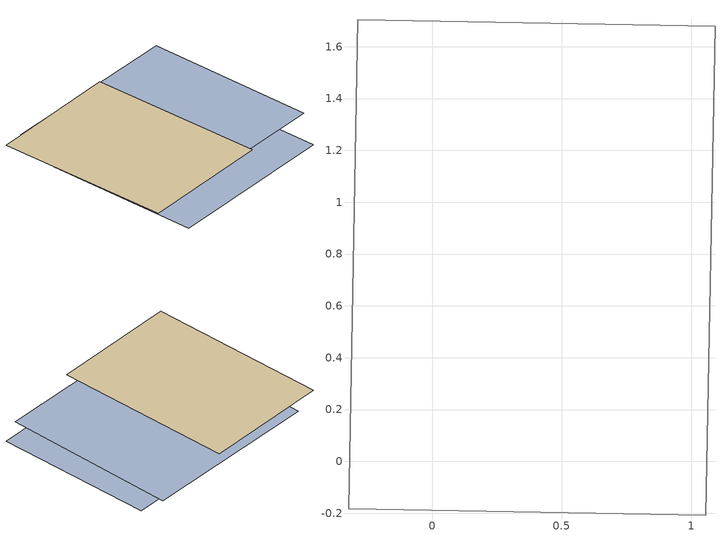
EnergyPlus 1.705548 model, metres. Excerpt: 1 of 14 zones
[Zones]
1.551588
 wall inside (1.756947): 1.06,-0.21,1.48 1.09,1.68,1.42 -0.29,1.7,1.42 -0.32,-0.18,1.48
shading: 1.9,-0.15,1.42 1.96,1.7,1.36 0,1.76,1.36 -0.06,-0.09,1.42; 1.88,-0.28,1.13 1.91,1.4,1.08 0.1,1.44,1.08 0.06,-0.25,1.13
[WindowProperty:AirflowControl]
1.83516: Airflow Source=1.6477; Airflow Destination=1.914851; Maximum Flow Rate {m3/s-m}=1.68658; Airflow Control Type=1.58935; Airflow Is Scheduled=1.414669; Airflow Multiplier Schedule=1.775321
[WindowProperty:StormWindow]
Window=1.988366; Storm Glass Layer=1.610445; Distance Between Storm Glass Layer and Adjacent Glass {m}=1.259529; Month that Storm Glass Layer is Put On=1.453817; Day of Month that Storm Glass Layer is Put On=1.38383; Month that Storm Glass Layer is Taken Off=1.242656; Day of Month that Storm Glass Layer is Taken Off=1.157085
[Zone]
1.776584: Type=1.585071; Multiplier=1.302202; Ceiling Height {m}=1.176137; Volume {m3}=1.415844; Floor Area {m2}=1.299691; Zone Inside Convection Algorithm=1.276751; Zone Outside Convection Algorithm=1.147267; Part of Total Floor Area=1.068129
[ZoneGroup]
1.737555: Zone List=1.776087; Zone List Multiplier=1.647977
[WindowShadingControl]
1.629447: Zone=1.00843; Shading Type=1.380292; Construction with Shading=1.243748; Shading Control Type=1.432373; Schedule=1.217022; Setpoint {W/m2, W or deg C}=1.749; Shading Control Is Scheduled=1.68279; Glare Control Is Active=1.729748; Shading Device Material=1.731391; Type of Slat Angle Control for Blinds=1.23641; Slat Angle Schedule=1.379008; Setpoint 2 {W/m2 or deg C}=1.415753; Daylighting Control Object=1.599402; Multiple Surface Control Type=1.104302; Fenestration Surface 1=1.609562; Fenestration Surface 2=1.471406; Fenestration Surface 3=1.4405; Fenestration Surface 4=1.806837; Fenestration Surface 5=1.074464; Fenestration Surface 6=1.60917; Fenestration Surface 7=1.679796; Fenestration Surface 8=1.381188; Fenestration Surface 9=1.724703; Fenestration Surface 10=1.788579
[InternalMass]
1.628579: Construction=1.507249; Zone=1.179283; Surface Area {m2}=1.676548
[SurfaceProperty:HeatBalanceSourceTerm]
1.774439: Inside Face Heat Source Term Schedule=1.933377; Outside Face Heat Source Term Schedule=1.747273
[SurfaceControl:MovableInsulation]
Insulation Type=1.120954; Surface=1.491307; Material=1.093565; Schedule=1.584337
[SurfaceProperty:OtherSideCoefficients]
1.906884: Combined Convective/Radiative Film Coefficient {W/m2-K}=1.49216; Constant Temperature {C}=1.265079; Constant Temperature Coefficient=1.797578; External Dry-Bulb Temperature Coefficient=1.333809; Ground Temperature Coefficient=1.261434; Wind Speed Coefficient=1.057111; Zone Air Temperature Coefficient=1.371923; Constant Temperature Schedule=1.009456; Sinusoidal Variation of Constant Temperature Coefficient=1.288448; Period of Sinusoidal Variation {hr}=1.064203; Previous Other Side Temperature Coefficient=1.336241; Minimum Other Side Temperature Limit {C}=1.409716; Maximum Other Side Temperature Limit {C}=1.458028
[SurfaceProperty:OtherSideConditionsModel]
1.694377: Type of Modeling=1.278971
[SurfaceProperty:Underwater]
1.331769: Distance from Surface Centroid to Leading Edge of Boundary Layer {m}=1.691135; Free Stream Water Temperature Schedule {C}=1.247254; Free Stream Water Velocity Schedule {m/s}=1.113749
[Foundation:Kiva]
1.597211: Interior Horizontal Insulation Material=1.835486; Interior Horizontal Insulation Depth {m}=1.242182; Interior Horizontal Insulation Width {m}=1.095031; Interior Vertical Insulation Material=1.005173; Interior Vertical Insulation Depth {m}=1.806179; Exterior Horizontal Insulation Material=1.99636; Exterior Horizontal Insulation Depth {m}=1.083716; Exterior Horizontal Insulation Width {m}=1.535453; Exterior Vertical Insulation Material=1.976325; Exterior Vertical Insulation Depth {m}=1.452965; Wall Height Above Grade {m}=1.062778; Wall Depth Below Slab {m}=1.801638; Footing Wall Construction=1.817662; Footing Material=1.259275; Footing Depth {m}=1.902881; Custom Block 1 Material=1.754228; Custom Block 1 Depth {m}=1.79119; Custom Block 1 X Position {m}=1.094794; Custom Block 1 Z Position {m}=1.378013; Custom Block 2 Material=1.633763; Custom Block 2 Depth {m}=1.48779; Custom Block 2 X Position {m}=1.249378; Custom Block 2 Z Position {m}=1.431107; Custom Block 3 Material=1.173947; Custom Block 3 Depth {m}=1.018852; Custom Block 3 X Position {m}=1.45136; Custom Block 3 Z Position {m}=1.689663; Custom Block 4 Material=1.054771; Custom Block 4 Depth {m}=1.656896; Custom Block 4 X Position {m}=1.945673; Custom Block 4 Z Position {m}=1.231381; Custom Block 5 Material=1.605643; Custom Block 5 Depth {m}=1.726204; Custom Block 5 X Position {m}=1.821979; Custom Block 5 Z Position {m}=1.599778; Custom Block 6 Material=1.758509; Custom Block 6 Depth {m}=1.743437; Custom Block 6 X Position {m}=1.59279; Custom Block 6 Z Position {m}=1.069818; Custom Block 7 Material=1.250978; Custom Block 7 Depth {m}=1.808266; Custom Block 7 X Position {m}=1.021593; Custom Block 7 Z Position {m}=1.163533; Custom Block 8 Material=1.079449; Custom Block 8 Depth {m}=1.243995; Custom Block 8 X Position {m}=1.200981; Custom Block 8 Z Position {m}=1.415655; Custom Block 9 Material=1.202236; Custom Block 9 Depth {m}=1.488183; Custom Block 9 X Position {m}=1.880769; Custom Block 9 Z Position {m}=1.38923; Custom Block 10 Material=1.49269; Custom Block 10 Depth {m}=1.233276; Custom Block 10 X Position {m}=1.046125; Custom Block 10 Z Position {m}=1.941256
[Foundation:Kiva:Settings]
Soil Conductivity {W/m-K}=1.942328; Soil Density {kg/m3}=1.817224; Soil Specific Heat {J/kg-K}=1.745696; Ground Solar Absorptivity=1.738295; Ground Thermal Absorptivity=1.113954; Ground Surface Roughness {m}=1.864113; Far-Field Width {m}=1.169728; Deep-Ground Boundary Condition=1.022109; Deep-Ground Depth {m}=1.844788; Minimum Cell Dimension {m}=1.174784; Maximum Cell Growth Coefficient=1.978193; Simulation Timestep=1.625277
[SurfaceProperty:ExposedFoundationPerimeter]
1.199589: Exposed Perimeter Calculation Method=1.867463; Total Exposed Perimeter {m}=1.878917; Exposed Perimeter Fraction=1.236827; Surface Segment 1 Exposed=1.673778; Surface Segment 2 Exposed=1.768382; Surface Segment 3 Exposed=1.4557; Surface Segment 4 Exposed=1.917854; Surface Segment 5 Exposed=1.646567; Surface Segment 6 Exposed=1.052407; Surface Segment 7 Exposed=1.246446; Surface Segment 8 Exposed=1.867149; Surface Segment 9 Exposed=1.084081; Surface Segment 10 Exposed=1.133662
[SurfaceProperty:ExteriorNaturalVentedCavity]
1.719958: Boundary Conditions Model=1.129353; Area Fraction of Openings=1.374252; Thermal Emissivity of Exterior Baffle Material=1.657803; Solar Absorbtivity of Exterior Baffle=1.439901; Height Scale for Buoyancy-Driven Ventilation {m}=1.132853; Effective Thickness of Cavity Behind Exterior Baffle {m}=1.123761; Ratio of Actual Surface Area to Projected Surface Area=1.379247; Roughness of Exterior Surface=1.615659; Effectiveness for Perforations with Respect to Wind=1.835316; Discharge Coefficient for Openings with Respect to Buoyancy Driven Flow=1.577162; Surface 1=1.586671; Surface 2=1.540505; Surface 3=1.669421; Surface 4=1.49892; Surface 5=1.799181; Surface 6=1.219627; Surface 7=1.932103; Surface 8=1.060727; Surface 9=1.314199; Surface 10=1.323253
[SurfaceProperty:SolarIncidentInside]
1.925182: Surface=1.419626; Construction=1.473097; Inside Surface Incident Sun Solar Radiation Schedule=1.389773
[SurfaceProperty:LocalEnvironment]
1.345983: Exterior Surface=1.546138; External Shading Fraction Schedule=1.176813; Surrounding Surfaces Object=1.278867
[ZoneProperty:LocalEnvironment]
1.302384: Zone=1.651484
[SurfaceProperty:SurroundingSurfaces]
1.33135: Sky View Factor=1.770212; Sky Temperature Schedule=1.464064; Ground View Factor=1.038696; Ground Temperature Schedule=1.283734; Surrounding Surface 1=1.829322; Surrounding Surface 1 View Factor=1.787955; Surrounding Surface 1 Temperature Schedule=1.813361; Surrounding Surface 2=1.970725; Surrounding Surface 2 View Factor=1.98539; Surrounding Surface 2 Temperature Schedule=1.918628; Surrounding Surface 3=1.874712; Surrounding Surface 3 View Factor=1.676564; Surrounding Surface 3 Temperature Schedule=1.448194; Surrounding Surface 4=1.039249; Surrounding Surface 4 View Factor=1.23575; Surrounding Surface 4 Temperature Schedule=1.67475; Surrounding Surface 5=1.459738; Surrounding Surface 5 View Factor=1.236305; Surrounding Surface 5 Temperature Schedule=1.199513; Surrounding Surface 6=1.368665; Surrounding Surface 6 View Factor=1.872379; Surrounding Surface 6 Temperature Schedule=1.765228; Surrounding Surface 7=1.562207; Surrounding Surface 7 View Factor=1.682197; Surrounding Surface 7 Temperature Schedule=1.976949; Surrounding Surface 8=1.566021; Surrounding Surface 8 View Factor=1.066322; Surrounding Surface 8 Temperature Schedule=1.700369; Surrounding Surface 9=1.580882; Surrounding Surface 9 View Factor=1.028882; Surrounding Surface 9 Temperature Schedule=1.103766; Surrounding Surface 10=1.55996; Surrounding Surface 10 View Factor=1.336338; Surrounding Surface 10 Temperature Schedule=1.009827
[ZoneProperty:UserViewFactors:bySurfaceName]
1.841977: From Surface 1=1.034537; To Surface 1=1.594978; View Factor 1=1.936788; From Surface 2=1.529461; To Surface 2=1.834634; View Factor 2=1.857041; From Surface 3=1.413538; To Surface 3=1.560393; View Factor 3=1.608291; From Surface 4=1.186705; To Surface 4=1.722643; View Factor 4=1.988791; From Surface 5=1.50596; To Surface 5=1.195113; View Factor 5=1.843168; From Surface 6=1.439958; To Surface 6=1.964226; View Factor 6=1.635014; From Surface 7=1.329375; To Surface 7=1.813615; View Factor 7=1.59643; From Surface 8=1.72888; To Surface 8=1.326342; View Factor 8=1.237019; From Surface 9=1.333298; To Surface 9=1.747035; View Factor 9=1.835597; From Surface 10=1.268092; To Surface 10=1.813563; View Factor 10=1.835781; From Surface 11=1.230735; To Surface 11=1.348547; View Factor 11=1.02459; From Surface 12=1.095521; To Surface 12=1.023048; View Factor 12=1.507009; From Surface 13=1.193004; To Surface 13=1.908885; View Factor 13=1.877147; From Surface 14=1.312142; To Surface 14=1.92531; View Factor 14=1.518852; From Surface 15=1.876591; To Surface 15=1.075775; View Factor 15=1.598522; From Surface 16=1.856881; To Surface 16=1.039505; View Factor 16=1.306026; From Surface 17=1.000788; To Surface 17=1.621031; View Factor 17=1.084214; From Surface 18=1.410426; To Surface 18=1.222012; View Factor 18=1.604088; From Surface 19=1.444859; To Surface 19=1.649046; View Factor 19=1.794482; From Surface 20=1.271688; To Surface 20=1.53703; View Factor 20=1.337621; A42=1.083493; A43=1.590445; N21=1.273385; A44=1.300675; A45=1.927974; N22=1.106075; A46=1.829278; A47=1.574646; N23=1.53111; A48=1.271519; A49=1.658384; N24=1.361011; A50=1.600971; A51=1.025072; N25=1.758322; A52=1.22941; A53=1.741132; N26=1.618503; A54=1.186281; A55=1.570776; N27=1.091305; A56=1.695183; A57=1.824648; N28=1.30045; A58=1.217955; A59=1.618212; N29=1.396628; A60=1.811317; A61=1.254933; N30=1.048537; A62=1.731872; A63=1.176925; N31=1.294097; A64=1.773087; A65=1.2821; N32=1.604609; A66=1.025937; A67=1.782888; N33=1.88673; A68=1.13862; A69=1.630202; N34=1.601195; A70=1.788498; A71=1.613248; N35=1.916524; A72=1.861614; A73=1.899086; N36=1.855946; A74=1.715042; A75=1.136228; N37=1.314747; A76=1.140457; A77=1.517027; N38=1.01372; A78=1.081929; A79=1.889937; N39=1.365509; A80=1.427501; A81=1.212899; N40=1.630083; A82=1.995901; A83=1.233834; N41=1.951371; A84=1.192254; A85=1.226624; N42=1.039957; A86=1.288129; A87=1.1666; N43=1.59973; A88=1.282211; A89=1.726652; N44=1.605182; A90=1.271531; A91=1.554162; N45=1.298738; A92=1.975104; A93=1.153221; N46=1.184729; A94=1.830133; A95=1.361632; N47=1.3015; A96=1.066306; A97=1.456152; N48=1.921319; A98=1.559204; A99=1.732892; N49=1.387305; A100=1.585137; A101=1.445925; N50=1.688207; A102=1.924922; A103=1.011593; N51=1.298638; A104=1.983829; A105=1.726779; N52=1.789859; A106=1.662326; A107=1.047306; N53=1.322723; A108=1.892897; A109=1.930604; N54=1.760293; A110=1.880294; A111=1.380583; N55=1.236346; A112=1.786669; A113=1.220356; N56=1.35283; A114=1.592309; A115=1.150665; N57=1.082714; A116=1.152718; A117=1.281757; N58=1.064988; A118=1.641747; A119=1.819614; N59=1.499086; A120=1.008948; A121=1.272027; N60=1.7923; A122=1.240452; A123=1.056579; N61=1.563946; A124=1.862097; A125=1.444392; N62=1.45477; A126=1.589345; A127=1.375989; N63=1.382451; A128=1.451384; A129=1.417131; N64=1.689751; A130=1.299807; A131=1.373386; N65=1.878908; A132=1.871071; A133=1.305898; N66=1.954968; A134=1.5846; A135=1.652675; N67=1.515041; A136=1.915674; A137=1.188078; N68=1.635454; A138=1.437063; A139=1.788524; N69=1.902781; A140=1.74159; A141=1.617924; N70=1.998139; A142=1.267344; A143=1.917676; N71=1.53034; A144=1.188867; A145=1.161223; N72=1.087845; A146=1.714413; A147=1.802909; N73=1.070319; A148=1.356895; A149=1.16825; N74=1.90844; A150=1.602603; A151=1.463412; N75=1.988591; A152=1.277738; A153=1.253742; N76=1.482897; A154=1.261436; A155=1.715308; N77=1.422722; A156=1.780889; A157=1.202665; N78=1.636005; A158=1.677475; A159=1.216091; N79=1.548668; A160=1.893163; A161=1.270504; N80=1.593498; A162=1.196966; A163=1.856715; N81=1.904507; A164=1.367514; A165=1.09684; N82=1.741321; A166=1.748002; A167=1.595087; N83=1.389952; A168=1.184495; A169=1.700952; N84=1.138826; A170=1.800973; A171=1.074724; N85=1.91039; A172=1.120129; A173=1.278205; N86=1.6296; A174=1.536047; A175=1.62231; N87=1.88421; A176=1.723939; A177=1.76597; N88=1.643722; A178=1.936431; A179=1.467909; N89=1.082155; A180=1.300879; A181=1.397821; N90=1.035156; A182=1.776167; A183=1.281587; N91=1.517464; A184=1.740925; A185=1.714766; N92=1.548066; A186=1.721201; A187=1.370191; N93=1.355532; A188=1.290073; A189=1.752259; N94=1.755778; A190=1.012492; A191=1.128032; N95=1.061869; A192=1.606488; A193=1.371742; N96=1.566153; A194=1.449899; A195=1.585222; N97=1.257072; A196=1.695562; A197=1.95547; N98=1.63711; A198=1.645595; A199=1.147424; N99=1.99759; A200=1.567635; A201=1.933369; N100=1.296067; A202=1.765773; A203=1.870752; N101=1.45102; A204=1.712108; A205=1.860666; N102=1.807021; A206=1.229371; A207=1.86558; N103=1.184673; A208=1.731727; A209=1.015065; N104=1.079054; A210=1.082583; A211=1.673009; N105=1.536191; A212=1.730764; A213=1.73219; N106=1.159979; A214=1.017907; A215=1.707734; N107=1.784922; A216=1.300853; A217=1.948068; N108=1.108902; A218=1.256467; A219=1.111073; N109=1.092848; A220=1.198245; A221=1.667392; N110=1.091433; A222=1.762365; A223=1.607905; N111=1.433775; A224=1.056201; A225=1.326311; N112=1.791311; A226=1.507824; A227=1.211251; N113=1.979571; A228=1.726308; A229=1.268507; N114=1.482179; A230=1.757849; A231=1.868279; N115=1.662175; A232=1.092437; A233=1.803298; N116=1.353271; A234=1.593184; A235=1.391449; N117=1.880138; A236=1.451121; A237=1.564526; N118=1.932745; A238=1.140285; A239=1.268579; N119=1.56845; A240=1.802077; A241=1.138977; N120=1.702435; A242=1.227086; A243=1.195553; N121=1.100395
[GroundHeatTransfer:Control]
1.642643: Run Basement Preprocessor=1.183075; Run Slab Preprocessor=1.247754
[GroundHeatTransfer:Slab:Materials]
NMAT: Number of materials=1.433293; ALBEDO: Surface Albedo: No Snow=1.425445; ALBEDO: Surface Albedo: Snow=1.740187; EPSLW: Surface Emissivity: No Snow=1.109866; EPSLW: Surface Emissivity: Snow=1.496617; Z0: Surface Roughness: No Snow {cm}=1.536498; Z0: Surface Roughness: Snow {cm}=1.753952; HIN: Indoor HConv: Downward Flow {W/m2-K}=1.277797; HIN: Indoor HConv: Upward {W/m2-K}=1.615136
[GroundHeatTransfer:Slab:MatlProps]
RHO: Slab Material density {kg/m3}=1.563997; RHO: Soil Density {kg/m3}=1.772284; CP: Slab CP {J/kg-K}=1.170312; CP: Soil CP {J/kg-K}=1.345063; TCON: Slab k {W/m-K}=1.401803; TCON: Soil k {W/m-K}=1.426102
[GroundHeatTransfer:Slab:BoundConds]
EVTR: Is surface evapotranspiration modeled=1.957148; FIXBC: is the lower boundary at a fixed temperature=1.989682; TDEEPin {C}=1.702565; USRHflag: Is the ground surface h specified by the user?=1.06996; USERH: User specified ground surface heat transfer coefficient {W/m2-K}=1.637146
[GroundHeatTransfer:Slab:BldgProps]
IYRS: Number of years to iterate=1.364973; Shape: Slab shape=1.580845; HBLDG: Building height {m}=1.67267; TIN1: January Indoor Average Temperature Setpoint {C}=1.366372; TIN2: February Indoor Average Temperature Setpoint {C}=1.815233; TIN3: March Indoor Average Temperature Setpoint {C}=1.566245; TIN4: April Indoor Average Temperature Setpoint {C}=1.957923; TIN5: May Indoor Average Temperature Setpoint {C}=1.036245; TIN6: June Indoor Average Temperature Setpoint {C}=1.478708; TIN7: July Indoor Average Temperature Setpoint {C}=1.806532; TIN8: August Indoor Average Temperature Setpoint {C}=1.794923; TIN9: September Indoor Average Temperature Setpoint {C}=1.101661; TIN10: October Indoor Average Temperature Setpoint {C}=1.803213; TIN11: November Indoor Average Temperature Setpoint {C}=1.520761; TIN12: December Indoor Average Temperature Setpoint {C}=1.839004; TINAmp: Daily Indoor sine wave variation amplitude {deltaC}=1.659115; ConvTol: Convergence Tolerance=1.311759
[GroundHeatTransfer:Slab:Insulation]
RINS: R value of under slab insulation {m2-K/W}=1.702401; DINS: Width of strip of under slab insulation {m}=1.422258; RVINS: R value of vertical insulation {m2-K/W}=1.774832; ZVINS: Depth of vertical insulation {m}=1.618174; IVINS: Flag: Is there vertical insulation=1.07246
[GroundHeatTransfer:Slab:EquivalentSlab]
APRatio: The area to perimeter ratio for this slab {m}=1.694161; SLABDEPTH: Thickness of slab on grade {m}=1.062884; CLEARANCE: Distance from edge of slab to domain edge {m}=1.692737; ZCLEARANCE: Distance from bottom of slab to domain bottom {m}=1.282611
[GroundHeatTransfer:Slab:AutoGrid]
SLABX: X dimension of the building slab {m}=1.012194; SLABY: Y dimension of the building slab {m}=1.513325; SLABDEPTH: Thickness of slab on grade {m}=1.377792; CLEARANCE: Distance from edge of slab to domain edge {m}=1.368315; ZCLEARANCE: Distance from bottom of slab to domain bottom {m}=1.582475
[GroundHeatTransfer:Slab:ManualGrid]
NX: Number of cells in the X direction=1.570306; NY: Number of cells in the Y direction=1.153381; NZ: Number of cells in the Z direction=1.451948; IBOX: X direction cell indicator of slab edge=1.350375; JBOX: Y direction cell indicator of slab edge=1.460208
[GroundHeatTransfer:Slab:XFACE]
N1=1.152866; N2=1.695924; N3=1.141153; N4=1.76976; N5=1.428555; N6=1.505821; N7=1.050571; N8=1.274171; N9=1.467324; N10=1.983509; N11=1.085527; N12=1.01525; N13=1.956246; N14=1.630267; N15=1.054676; N16=1.629532; N17=1.798215; N18=1.299917; N19=1.709055; N20=1.926404; N21=1.377568; N22=1.401944; N23=1.13271; N24=1.716231; N25=1.075715; N26=1.354622; N27=1.383319; N28=1.888477; N29=1.03676; N30=1.288139; N31=1.382817; N32=1.739835; N33=1.183126; N34=1.997722; N35=1.058025; N36=1.552347; N37=1.481184; N38=1.146761; N39=1.731268; N40=1.421535
[GroundHeatTransfer:Slab:YFACE]
N1=1.456873; N2=1.719938; N3=1.761005; N4=1.334519; N5=1.961329; N6=1.726346; N7=1.432455; N8=1.498148; N9=1.186507; N10=1.152618; N11=1.098217; N12=1.917121; N13=1.930808; N14=1.166053; N15=1.5689; N16=1.222115; N17=1.114703; N18=1.567736; N19=1.753743; N20=1.747907; N21=1.54636; N22=1.495668; N23=1.551246; N24=1.861502; N25=1.937263; N26=1.377889; N27=1.989789; N28=1.540257; N29=1.167847; N30=1.135601; N31=1.618263; N32=1.200002; N33=1.803112; N34=1.636299; N35=1.146688; N36=1.773173; N37=1.858258; N38=1.396888; N39=1.336846; N40=1.03693
[GroundHeatTransfer:Slab:ZFACE]
N1=1.814301; N2=1.536814; N3=1.142897; N4=1.191285; N5=1.883706; N6=1.981187; N7=1.102013; N8=1.687227; N9=1.526006; N10=1.913907; N11=1.974997; N12=1.304847; N13=1.21343; N14=1.480785; N15=1.636911; N16=1.481461; N17=1.446527; N18=1.742675; N19=1.217697; N20=1.889738; N21=1.019793; N22=1.878592; N23=1.492807; N24=1.265823; N25=1.537291
[GroundHeatTransfer:Basement:SimParameters]
F: Multiplier for the ADI solution=1.638841; IYRS: Maximum number of yearly iterations:=1.523826
[GroundHeatTransfer:Basement:MatlProps]
NMAT: Number of materials in this domain=1.487462; Density for Foundation Wall {kg/m3}=1.178282; density for Floor Slab {kg/m3}=1.048142; density for Ceiling {kg/m3}=1.549097; density for Soil {kg/m3}=1.902128; density for Gravel {kg/m3}=1.712847; density for Wood {kg/m3}=1.358753; Specific heat for foundation wall {J/kg-K}=1.124344; Specific heat for floor slab {J/kg-K}=1.905147; Specific heat for ceiling {J/kg-K}=1.767512; Specific heat for soil {J/kg-K}=1.253597; Specific heat for gravel {J/kg-K}=1.513301; Specific heat for wood {J/kg-K}=1.767819; Thermal conductivity for foundation wall {W/m-K}=1.340873; Thermal conductivity for floor slab {W/m-K}=1.299384; Thermal conductivity for ceiling {W/m-K}=1.328332; thermal conductivity for soil {W/m-K}=1.715547; thermal conductivity for gravel {W/m-K}=1.569221; thermal conductivity for wood {W/m-K}=1.64974
[GroundHeatTransfer:Basement:Insulation]
REXT: R Value of any exterior insulation {m2-K/W}=1.421062; INSFULL: Flag: Is the wall fully insulated?=1.255961
[GroundHeatTransfer:Basement:SurfaceProps]
ALBEDO: Surface albedo for No snow conditions=1.742168; ALBEDO: Surface albedo for snow conditions=1.99833; EPSLN: Surface emissivity No Snow=1.022996; EPSLN: Surface emissivity with Snow=1.757042; VEGHT: Surface roughness No snow conditions {cm}=1.568272; VEGHT: Surface roughness Snow conditions {cm}=1.781983; PET: Flag, Potential evapotranspiration on?=1.13615
[GroundHeatTransfer:Basement:BldgData]
DWALL: Wall thickness {m}=1.275247; DSLAB: Floor slab thickness {m}=1.690659; DGRAVXY: Width of gravel pit beside basement wall {m}=1.633815; DGRAVZN: Gravel depth extending above the floor slab {m}=1.17367; DGRAVZP: Gravel depth below the floor slab {m}=1.633635
[GroundHeatTransfer:Basement:Interior]
COND: Flag: Is the basement conditioned?=1.452652; HIN: Downward convection only heat transfer coefficient {W/m2-K}=1.08636; HIN: Upward convection only heat transfer coefficient {W/m2-K}=1.85046; HIN: Horizontal convection only heat transfer coefficient {W/m2-K}=1.749992; HIN: Downward combined (convection and radiation) heat transfer coefficient {W/m2-K}=1.913396; HIN: Upward combined (convection and radiation) heat transfer coefficient {W/m2-K}=1.524687; HIN: Horizontal combined (convection and radiation) heat transfer coefficient {W/m2-K}=1.323809
[GroundHeatTransfer:Basement:ComBldg]
January average temperature {C}=1.214955; February average temperature {C}=1.113477; March average temperature {C}=1.389531; April average temperature {C}=1.584012; May average temperature {C}=1.120138; June average temperature {C}=1.590554; July average temperature {C}=1.630417; August average temperature {C}=1.094996; September average temperature {C}=1.136257; October average temperature {C}=1.144983; November average temperature {C}=1.408783; December average temperature {C}=1.684949; Daily variation sine wave amplitude {deltaC}=1.841252
[GroundHeatTransfer:Basement:EquivSlab]
APRatio: The area to perimeter ratio for this slab {m}=1.855436; EquivSizing: Flag=1.051105
[GroundHeatTransfer:Basement:EquivAutoGrid]
CLEARANCE: Distance from outside of wall to edge of 3-D ground domain {m}=1.686939; SlabDepth: Thickness of the floor slab {m}=1.298418; BaseDepth: Depth of the basement wall below grade {m}=1.344534
[GroundHeatTransfer:Basement:AutoGrid]
CLEARANCE: Distance from outside of wall to edge, {m}=1.252024; SLABX: X dimension of the building slab {m}=1.329542; SLABY: Y dimension of the building slab {m}=1.884525; ConcAGHeight: Height of the foundation wall above grade {m}=1.294466; SlabDepth: Thickness of the floor slab {m}=1.527471; BaseDepth: Depth of the basement wall below grade {m}=1.377468
[GroundHeatTransfer:Basement:ManualGrid]
NX: Number of cells in the X direction: 20]=1.367943; NY: Number of cells in the Y direction: 20]=1.212618; NZAG: Number of cells in the Z direction. above grade: 4 Always]=1.91779; NZBG: Number of cells in Z direction. below grade: 10-35]=1.022184; IBASE: X direction cell indicator of slab edge: 5-20]=1.236772; JBASE: Y direction cell indicator of slab edge: 5-20]=1.447196; KBASE: Z direction cell indicator of the top of the floor slab: 5-20]=1.940865
[GroundHeatTransfer:Basement:XFACE]
N1=1.022541; N2=1.276961; N3=1.452849; N4=1.795242; N5=1.095397; N6=1.400437; N7=1.3063; N8=1.813258; N9=1.556241; N10=1.723226; N11=1.471965; N12=1.164163; N13=1.209823; N14=1.893584; N15=1.817581; N16=1.807248; N17=1.490774; N18=1.670116; N19=1.879829; N20=1.694966; N21=1.854232; N22=1.749906; N23=1.379963; N24=1.226058; N25=1.416471; N26=1.846636; N27=1.98943; N28=1.948684; N29=1.84552; N30=1.018718; N31=1.345498; N32=1.513536; N33=1.501791; N34=1.247415; N35=1.31688; N36=1.876977; N37=1.828705; N38=1.264963; N39=1.519361; N40=1.754155; N41=1.993316; N42=1.632705; N43=1.081419; N44=1.322132
[GroundHeatTransfer:Basement:YFACE]
N1=1.776933; N2=1.069207; N3=1.659853; N4=1.173011; N5=1.715751; N6=1.028387; N7=1.705408; N8=1.517058; N9=1.491472; N10=1.527641; N11=1.9784; N12=1.635828; N13=1.57193; N14=1.225964; N15=1.314337; N16=1.58529; N17=1.101717; N18=1.752081; N19=1.639552; N20=1.148952; N21=1.042809; N22=1.282565; N23=1.236819; N24=1.040988; N25=1.565188; N26=1.369969; N27=1.260986; N28=1.359358; N29=1.68747; N30=1.020944; N31=1.504592; N32=1.288938; N33=1.167529; N34=1.024371; N35=1.413502; N36=1.054643; N37=1.643121; N38=1.52948; N39=1.35252; N40=1.12455; N41=1.02251; N42=1.873979; N43=1.121025; N44=1.663028
[GroundHeatTransfer:Basement:ZFACE]
N1=1.125093; N2=1.662177; N3=1.71859; N4=1.233859; N5=1.572025; N6=1.093109; N7=1.360608; N8=1.753363; N9=1.926844; N10=1.538663; N11=1.743917; N12=1.693525; N13=1.086094; N14=1.371702; N15=1.562425; N16=1.535119; N17=1.919955; N18=1.044193; N19=1.272737; N20=1.470833; N21=1.162862; N22=1.415326; N23=1.109777; N24=1.358394; N25=1.554134; N26=1.329645; N27=1.352415; N28=1.923693; N29=1.228597; N30=1.445171; N31=1.839091; N32=1.213911; N33=1.357212; N34=1.311524; N35=1.733439; N36=1.300641; N37=1.037695; N38=1.698053; N39=1.539916; N40=1.233017
[RoomAirModelType]
1.435147: Zone=1.171958; Room-Air Modeling Type=1.369422; Air Temperature Coupling Strategy=1.240836
[RoomAir:TemperaturePattern:UserDefined]
1.172675: Zone=1.926415; Availability Schedule=1.454929; Pattern Control Schedule=1.187685
[RoomAir:TemperaturePattern:ConstantGradient]
Room Air Temperature Pattern Constant Gradient=1.97202; Control Integer for Pattern Control Schedule=1.858701; Thermostat Offset {deltaC}=1.917102; Return Air Offset {deltaC}=1.274065; Exhaust Air Offset {deltaC}=1.544181; Temperature Gradient {K/m}=1.898322
[RoomAir:TemperaturePattern:TwoGradient]
Room Air Temperature Pattern Two Gradient=1.77993; Control Integer for Pattern Control Schedule=1.990514; Thermostat Height {m}=1.730039; Return Air Height {m}=1.585133; Exhaust Air Height {m}=1.236343; Temperature Gradient Lower Bound {K/m}=1.320736; Temperature Gradient Upper  Bound {K/m}=1.890983; Gradient Interpolation Mode=1.897466; Upper Temperature Bound {C}=1.163845; Lower Temperature Bound {C}=1.194725; Upper Heat Rate Bound {W}=1.549536; Lower Heat Rate Bound {W}=1.330256
[RoomAir:TemperaturePattern:NondimensionalHeight]
1.890133: Control Integer for Pattern Control Schedule=1.191886; Thermostat Offset {deltaC}=1.279976; Return Air Offset {deltaC}=1.223163; Exhaust Air Offset {deltaC}=1.208726; Pair 1 Zeta Nondimensional Height=1.494165; Pair 1 Delta Adjacent Air Temperature {deltaC}=1.848967; Pair 2 Zeta Nondimensional Height=1.3387; Pair 2 Delta Adjacent Air Temperature {deltaC}=1.644586; Pair 3 Zeta Nondimensional Height=1.089174; Pair 3 Delta Adjacent Air Temperature {deltaC}=1.606179; Pair 4 Zeta Nondimensional Height=1.690356; Pair 4 Delta Adjacent Air Temperature {deltaC}=1.969747; Pair 5 Zeta Nondimensional Height=1.223309; Pair 5 Delta Adjacent Air Temperature {deltaC}=1.124915; Pair 6 Zeta Nondimensional Height=1.620719; Pair 6 Delta Adjacent Air Temperature {deltaC}=1.968938; Pair 7 Zeta Nondimensional Height=1.104885; Pair 7 Delta Adjacent Air Temperature {deltaC}=1.092736; Pair 8 Zeta Nondimensional Height=1.129609; Pair 8 Delta Adjacent Air Temperature {deltaC}=1.455209; Pair 9 Zeta Nondimensional Height=1.857253; Pair 9 Delta Adjacent Air Temperature {deltaC}=1.452087; Pair 10 Zeta Nondimensional Height=1.452192; Pair 10 Delta Adjacent Air Temperature {deltaC}=1.535555; Pair 11 Zeta Nondimensional Height=1.72193; Pair 11 Delta Adjacent Air Temperature {deltaC}=1.790918; Pair 12 Zeta Nondimensional Height=1.887115; Pair 12 Delta Adjacent Air Temperature {deltaC}=1.126539; Pair 13 Zeta Nondimensional Height=1.51172; Pair 13 Delta Adjacent Air Temperature {deltaC}=1.983314; Pair 14 Zeta Nondimensional Height=1.874623; Pair 14 Delta Adjacent Air Temperature {deltaC}=1.719923; Pair 15 Zeta Nondimensional Height=1.313843; Pair 15 Delta Adjacent Air Temperature {deltaC}=1.080118; Pair 16 Zeta Nondimensional Height=1.32469; Pair 16 Delta Adjacent Air Temperature {deltaC}=1.398288; Pair 17 Zeta Nondimensional Height=1.443058; Pair 17 Delta Adjacent Air Temperature {deltaC}=1.449555; Pair 18 Zeta Nondimensional Height=1.19514; Pair 18 Delta Adjacent Air Temperature {deltaC}=1.100657; Pair 19 Zeta Nondimensional Height=1.644786; Pair 19 Delta Adjacent Air Temperature {deltaC}=1.167857
[RoomAir:TemperaturePattern:SurfaceMapping]
1.319775: Control Integer for Pattern Control Schedule=1.138129; Thermostat Offset {deltaC}=1.548239; Return Air Offset {deltaC}=1.65989; Exhaust Air Offset {deltaC}=1.486497; Surface Name Pair 1=1.959495; Delta Adjacent Air Temperature Pair 1 {deltaC}=1.369543; Surface Name Pair 2=1.589778; Delta Adjacent Air Temperature Pair 2 {deltaC}=1.765437; Surface Name Pair 3=1.166866; Delta Adjacent Air Temperature Pair 3 {deltaC}=1.864861; Surface Name Pair 4=1.001527; Delta Adjacent Air Temperature Pair 4 {deltaC}=1.087074; Surface Name Pair 5=1.7813; Delta Adjacent Air Temperature Pair 5 {deltaC}=1.533524; Surface Name Pair 6=1.709652; Delta Adjacent Air Temperature Pair 6 {deltaC}=1.070367; Surface Name Pair 7=1.758423; Delta Adjacent Air Temperature Pair 7 {deltaC}=1.071147; Surface Name Pair 8=1.939798; Delta Adjacent Air Temperature Pair 8 {deltaC}=1.100874; Surface Name Pair 9=1.754059; Delta Adjacent Air Temperature Pair 9 {deltaC}=1.072764; Surface Name Pair 10=1.219372; Delta Adjacent Air Temperature Pair 10 {deltaC}=1.658882; Surface Name Pair 11=1.139851; Delta Adjacent Air Temperature Pair 11 {deltaC}=1.985945; Surface Name Pair 12=1.51816; Delta Adjacent Air Temperature Pair 12 {deltaC}=1.897527; Surface Name Pair 13=1.268888; Delta Adjacent Air Temperature Pair 13 {deltaC}=1.313924; Surface Name Pair 14=1.638959; Delta Adjacent Air Temperature Pair 14 {deltaC}=1.470923; Surface Name Pair 15=1.991327; Delta Adjacent Air Temperature Pair 15 {deltaC}=1.068726; Surface Name Pair 16=1.858195; Delta Adjacent Air Temperature Pair 16 {deltaC}=1.612285; Surface Name Pair 17=1.420022; Delta Adjacent Air Temperature Pair 17 {deltaC}=1.474289; Surface Name Pair 18=1.816556; Delta Adjacent Air Temperature Pair 18 {deltaC}=1.462056; Surface Name Pair 19=1.94615; Delta Adjacent Air Temperature Pair 19 {deltaC}=1.919589; Surface Name Pair 20=1.65961; Delta Adjacent Air Temperature Pair 20 {deltaC}=1.646029; Surface Name Pair 21=1.504827; Delta Adjacent Air Temperature Pair 21 {deltaC}=1.161768
[RoomAir:Node]
1.428434: Node Type=1.103473; Zone=1.090746; Height of Nodal Control Volume Center {m}=1.779256; Surface 1=1.700237; Surface 2=1.165261; Surface 3=1.523791; Surface 4=1.874898; Surface 5=1.478987; Surface 6=1.88199; Surface 7=1.464667; Surface 8=1.029076; Surface 9=1.336033; Surface 10=1.602111; Surface 11=1.680526; Surface 12=1.502837; Surface 13=1.800734; Surface 14=1.800049; Surface 15=1.560588; Surface 16=1.69102; Surface 17=1.00108; Surface 18=1.154333; Surface 19=1.881771; Surface 20=1.825372; Surface 21=1.55432
[RoomAirSettings:OneNodeDisplacementVentilation]
1.875716: Fraction of Convective Internal Loads Added to Floor Air=1.82431; Fraction of Infiltration Internal Loads Added to Floor Air=1.927686
[RoomAirSettings:ThreeNodeDisplacementVentilation]
1.707586: Gain Distribution Schedule=1.285305; Number of Plumes per Occupant=1.237389; Thermostat Height {m}=1.012913; Comfort Height {m}=1.728515; Temperature Difference Threshold for Reporting {deltaC}=1.642682
[RoomAirSettings:CrossVentilation]
1.154759: Gain Distribution Schedule=1.542297; Airflow Region Used for Thermal Comfort Evaluation=1.545881
[RoomAirSettings:UnderFloorAirDistributionInterior]
1.224032: Number of Diffusers=1.560368; Power per Plume {W}=1.126494; Design Effective Area of Diffuser {m2}=1.640213; Diffuser Slot Angle from Vertical {deg}=1.650265; Thermostat Height {m}=1.403985; Comfort Height {m}=1.478701; Temperature Difference Threshold for Reporting {deltaC}=1.184424; Floor Diffuser Type=1.465142; Transition Height {m}=1.866822; Coefficient A=1.617776; Coefficient B=1.434434; Coefficient C=1.963404; Coefficient D=1.877164; Coefficient E=1.32137
[RoomAirSettings:UnderFloorAirDistributionExterior]
1.369796: Number of Diffusers per Zone=1.26889; Power per Plume {W}=1.875989; Design Effective Area of Diffuser {m2}=1.829044; Diffuser Slot Angle from Vertical {deg}=1.584321; Thermostat Height {m}=1.662667; Comfort Height {m}=1.832597; Temperature Difference Threshold for Reporting {deltaC}=1.795402; Floor Diffuser Type=1.426704; Transition Height {m}=1.161154; Coefficient A in formula Kc = A*Gamma**B + C + D*Gamma + E*Gamma**2=1.510233; Coefficient B in formula Kc = A*Gamma**B + C + D*Gamma + E*Gamma**2=1.493208; Coefficient C in formula Kc = A*Gamma**B + C + D*Gamma + E*Gamma**2=1.391145; Coefficient D in formula Kc = A*Gamma**B + C + D*Gamma + E*Gamma**2=1.344245; Coefficient E in formula Kc = A*Gamma**B + C + D*Gamma + E*Gamma**2=1.981711
[RoomAir:Node:AirflowNetwork]
1.266519: Zone=1.75798; Fraction of Zone Air Volume=1.433438; RoomAir:Node:AirflowNetwork:AdjacentSurfaceList=1.395041; RoomAir:Node:AirflowNetwork:InternalGains=1.233804; RoomAir:Node:AirflowNetwork:HVACEquipment=1.484301
[RoomAir:Node:AirflowNetwork:AdjacentSurfaceList]
1.619955: Surface 1=1.989054; Surface 2=1.24107; Surface 3=1.344582; Surface 4=1.642871; Surface 5=1.359027; Surface 6=1.06499; Surface 7=1.321307; Surface 8=1.617237; Surface 9=1.972305; Surface 10=1.866026; Surface 11=1.245591; Surface 12=1.112207; Surface 13=1.933929; Surface 14=1.891554; Surface 15=1.687808; Surface 16=1.479159; Surface 17=1.002262; Surface 18=1.428987; Surface 19=1.098215; Surface 20=1.429825; Surface 21=1.85461
[RoomAir:Node:AirflowNetwork:InternalGains]
1.008904: Internal Gain Object 1 Type=1.197574; Internal Gain Object 1=1.864412; Internal Gain Object 2 Type=1.858173; Internal Gain Object 2=1.617784; Internal Gain Object 3 Type=1.55906; Internal Gain Object 3=1.603076
[RoomAir:Node:AirflowNetwork:HVACEquipment]
1.447311: ZoneHVAC or Air Terminal Equipment Object Type 1=1.251126; ZoneHVAC or Air Terminal Equipment Object Name 1=1.222433; Fraction of Output or Supply Air from HVAC Equipment 1=1.097758; Fraction of Input or Return Air to HVAC Equipment 1=1.291547; ZoneHVAC or Air Terminal Equipment Object Type 2=1.68839; ZoneHVAC or Air Terminal Equipment Object Name 2=1.25073; Fraction of Output or Supply Air from HVAC Equipment 2=1.242604; Fraction of Input or Return Air to HVAC Equipment 2=1.417799
[RoomAirSettings:AirflowNetwork]
1.877259: Zone=1.23124
[People]
1.734691: Zone or ZoneList=1.003368; Number of People Schedule=1.247568; Number of People Calculation Method=1.801771; Number of People=1.96625; People per Zone Floor Area {person/m2}=1.929052; Zone Floor Area per Person {m2/person}=1.859432; Fraction Radiant=1.049433; Sensible Heat Fraction=1.223508; Activity Level Schedule=1.406544; Carbon Dioxide Generation Rate {m3/s-W}=1.929154; Enable ASHRAE 55 Comfort Warnings=1.583674; Mean Radiant Temperature Calculation Type=1.640561; Surface Name/Angle Factor List=1.34606; Work Efficiency Schedule=1.788584; Clothing Insulation Calculation Method=1.22145; Clothing Insulation Calculation Method Schedule=1.329041; Clothing Insulation Schedule=1.725201; Air Velocity Schedule=1.56742; Thermal Comfort Model 1 Type=1.386161; Thermal Comfort Model 2 Type=1.581245; Thermal Comfort Model 3 Type=1.979575; Thermal Comfort Model 4 Type=1.02134; Thermal Comfort Model 5 Type=1.623279
[Lights]
1.155272: Zone or ZoneList=1.629442; Schedule=1.830893; Design Level Calculation Method=1.292154; Lighting Level {W}=1.899032; Watts per Zone Floor Area {W/m2}=1.543913; Watts per Person {W/person}=1.900224; Return Air Fraction=1.895927; Fraction Radiant=1.902409; Fraction Visible=1.33969; Fraction Replaceable=1.34517; Return Air Fraction Calculated from Plenum Temperature=1.637876; Return Air Fraction Function of Plenum Temperature Coefficient 1=1.411853; Return Air Fraction Function of Plenum Temperature Coefficient 2 {1/K}=1.542988
[ElectricEquipment]
1.625758: Zone or ZoneList=1.011928; Schedule=1.301601; Design Level Calculation Method=1.025538; Design Level {W}=1.262356; Watts per Zone Floor Area {W/m2}=1.763511; Watts per Person {W/person}=1.31272; Fraction Latent=1.444573; Fraction Radiant=1.898073; Fraction Lost=1.427894
[GasEquipment]
1.461619: Zone or ZoneList=1.165538; Schedule=1.919689; Design Level Calculation Method=1.747018; Design Level {W}=1.933183; Power per Zone Floor Area {W/m2}=1.557732; Power per Person {W/person}=1.572453; Fraction Latent=1.55069; Fraction Radiant=1.486278; Fraction Lost=1.256112; Carbon Dioxide Generation Rate {m3/s-W}=1.654312
[HotWaterEquipment]
1.159052: Zone or ZoneList=1.208739; Schedule=1.133591; Design Level Calculation Method=1.824794; Design Level {W}=1.291409; Power per Zone Floor Area {W/m2}=1.458397; Power per Person {W/person}=1.694432; Fraction Latent=1.462828; Fraction Radiant=1.665636; Fraction Lost=1.720723
[SteamEquipment]
1.503942: Zone or ZoneList=1.89703; Schedule=1.212332; Design Level Calculation Method=1.220224; Design Level {W}=1.02266; Power per Zone Floor Area {W/m2}=1.074519; Power per Person {W/person}=1.728939; Fraction Latent=1.773187; Fraction Radiant=1.30542; Fraction Lost=1.651288
[OtherEquipment]
1.364988: Fuel Type=1.803699; Zone or ZoneList=1.585407; Schedule=1.134264; Design Level Calculation Method=1.243246; Design Level {W}=1.337137; Power per Zone Floor Area {W/m2}=1.730451; Power per Person {W/person}=1.713046; Fraction Latent=1.715151; Fraction Radiant=1.546667; Fraction Lost=1.476131; Carbon Dioxide Generation Rate {m3/s-W}=1.603203
[ElectricEquipment:ITE:AirCooled]
1.59763: Zone=1.638914; Air Flow Calculation Method=1.417833; Design Power Input Calculation Method=1.810263; Watts per Unit {W}=1.132912; Number of Units=1.60265; Watts per Zone Floor Area {W/m2}=1.067885; Design Power Input Schedule=1.486327; CPU Loading  Schedule=1.476058; CPU Power Input Function of Loading and Air Temperature Curve=1.709197; Design Fan Power Input Fraction=1.590286; Design Fan Air Flow Rate per Power Input {m3/s-W}=1.643001; Air Flow Function of Loading and Air Temperature Curve=1.084406; Fan Power Input Function of Flow Curve=1.899045; Design Entering Air Temperature {C}=1.226064; Environmental Class=1.369701; Air Inlet Connection Type=1.252207; Design Recirculation Fraction=1.063748; Recirculation Function of Loading and Supply Temperature Curve=1.877523; Design Electric Power Supply Efficiency=1.041119; Electric Power Supply Efficiency Function of Part Load Ratio Curve=1.173073; Fraction of Electric Power Supply Losses to Zone=1.596485; Supply Temperature Difference {deltaC}=1.37416; Supply Temperature Difference Schedule=1.128416; Return Temperature Difference {deltaC}=1.242053; Return Temperature Difference Schedule=1.209431
[Daylighting:Controls]
1.716099: Zone=1.692138; Daylighting Method=1.469769; Availability Schedule=1.707129; Lighting Control Type=1.221796; Minimum Input Power Fraction for Continuous or ContinuousOff Dimming Control=1.185056; Minimum Light Output Fraction for Continuous or ContinuousOff Dimming Control=1.210988; Number of Stepped Control Steps=1.07356; Probability Lighting will be Reset When Needed in Manual Stepped Control=1.602238; Glare Calculation Daylighting Reference Point=1.854521; Glare Calculation Azimuth Angle of View Direction Clockwise from Zone y-Axis {deg}=1.020219; Maximum Allowable Discomfort Glare Index=1.442986; DElight Gridding Resolution {m2}=1.352603; Daylighting Reference Point 1=1.2775; Fraction of Zone Controlled by Reference Point 1=1.979066; Illuminance Setpoint at Reference Point 1 {lux}=1.133095; Daylighting Reference Point 2=1.832326; Fraction of Zone Controlled by Reference Point 2=1.438184; Illuminance Setpoint at Reference Point 2 {lux}=1.947454; Daylighting Reference Point 3=1.126613; Fraction of Zone Controlled by Reference Point 3=1.405727; Illuminance Setpoint at Reference Point 3 {lux}=1.306116; Daylighting Reference Point 4=1.829252; Fraction of Zone Controlled by Reference Point 4=1.274431; Illuminance Setpoint at Reference Point 4 {lux}=1.832632; Daylighting Reference Point 5=1.664317; Fraction of Zone Controlled by Reference Point 5=1.0879; Illuminance Setpoint at Reference Point 5 {lux}=1.748731; Daylighting Reference Point 6=1.909; Fraction of Zone Controlled by Reference Point 6=1.187409; Illuminance Setpoint at Reference Point 6 {lux}=1.512034; Daylighting Reference Point 7=1.746106; Fraction of Zone Controlled by Reference Point 7=1.35755; Illuminance Setpoint at Reference Point 7 {lux}=1.769739; Daylighting Reference Point 8=1.231108; Fraction of Zone Controlled by Reference Point 8=1.440689; Illuminance Setpoint at Reference Point 8 {lux}=1.96838; Daylighting Reference Point 9=1.103507; Fraction of Zone Controlled by Reference Point 9=1.981025; Illuminance Setpoint at Reference Point 9 {lux}=1.187278; Daylighting Reference Point 10=1.9896; Fraction of Zone Controlled by Reference Point 10=1.50689; Illuminance Setpoint at Reference Point 10 {lux}=1.619754
[DaylightingDevice:Tubular]
1.09676: Dome=1.107712; Diffuser=1.487881; Construction=1.045799; Diameter {m}=1.464269; Total Length {m}=1.369686; Effective Thermal Resistance {m2-K/W}=1.858451; Transition Zone 1=1.714605; Transition Zone 1 Length {m}=1.366297; Transition Zone 2=1.18826; Transition Zone 2 Length {m}=1.078757; Transition Zone 3=1.275612; Transition Zone 3 Length {m}=1.267505; Transition Zone 4=1.98195; Transition Zone 4 Length {m}=1.455744
[DaylightingDevice:Shelf]
1.120482: Window=1.055406; Inside Shelf=1.90072; Outside Shelf=1.102021; Outside Shelf Construction=1.223885; View Factor to Outside Shelf=1.868487
[DaylightingDevice:LightWell]
Exterior Window=1.341604; Height of Well {m}=1.388989; Perimeter of Bottom of Well {m}=1.784125; Area of Bottom of Well {m2}=1.174339; Visible Reflectance of Well Walls=1.71433
[ZoneInfiltration:DesignFlowRate]
1.789412: Zone or ZoneList=1.804353; Schedule=1.261665; Design Flow Rate Calculation Method=1.57082; Design Flow Rate {m3/s}=1.037581; Flow per Zone Floor Area {m3/s-m2}=1.142121; Flow per Exterior Surface Area {m3/s-m2}=1.251536; Air Changes per Hour {1/hr}=1.841688; Constant Term Coefficient=1.753543; Temperature Term Coefficient=1.658543; Velocity Term Coefficient=1.959351; Velocity Squared Term Coefficient=1.197001
[ZoneInfiltration:EffectiveLeakageArea]
1.501323: Zone=1.22404; Schedule=1.086344; Effective Air Leakage Area {cm2}=1.595562; Stack Coefficient=1.217017; Wind Coefficient=1.592825
[ZoneInfiltration:FlowCoefficient]
1.682382: Zone=1.950273; Schedule=1.974418; Flow Coefficient=1.106024; Stack Coefficient=1.036586; Pressure Exponent=1.456263; Wind Coefficient=1.000637; Shelter Factor=1.644799
[ZoneVentilation:DesignFlowRate]
1.817964: Zone or ZoneList=1.169014; Schedule=1.94173; Design Flow Rate Calculation Method=1.833481; Design Flow Rate {m3/s}=1.46603; Flow Rate per Zone Floor Area {m3/s-m2}=1.832483; Flow Rate per Person {m3/s-person}=1.378327; Air Changes per Hour {1/hr}=1.492687; Ventilation Type=1.83143; Fan Pressure Rise {Pa}=1.957228; Fan Total Efficiency=1.591248; Constant Term Coefficient=1.342448; Temperature Term Coefficient=1.06657; Velocity Term Coefficient=1.148536; Velocity Squared Term Coefficient=1.577138; Minimum Indoor Temperature {C}=1.955336; Minimum Indoor Temperature Schedule=1.766238; Maximum Indoor Temperature {C}=1.684545; Maximum Indoor Temperature Schedule=1.314084; Delta Temperature {deltaC}=1.959584; Delta Temperature Schedule=1.358227; Minimum Outdoor Temperature {C}=1.344366; Minimum Outdoor Temperature Schedule=1.277246; Maximum Outdoor Temperature {C}=1.492218; Maximum Outdoor Temperature Schedule=1.743968; Maximum Wind Speed {m/s}=1.486217
[ZoneVentilation:WindandStackOpenArea]
1.204477: Zone=1.902176; Opening Area {m2}=1.189145; Opening Area Fraction Schedule=1.375539; Opening Effectiveness=1.111952; Effective Angle {deg}=1.703433; Height Difference {m}=1.464328; Discharge Coefficient for Opening=1.763124; Minimum Indoor Temperature {C}=1.55979; Minimum Indoor Temperature Schedule=1.778132; Maximum Indoor Temperature {C}=1.235593; Maximum Indoor Temperature Schedule=1.713245; Delta Temperature {deltaC}=1.167681; Delta Temperature Schedule=1.829702; Minimum Outdoor Temperature {C}=1.70515; Minimum Outdoor Temperature Schedule=1.681771; Maximum Outdoor Temperature {C}=1.380511; Maximum Outdoor Temperature Schedule=1.085988; Maximum Wind Speed {m/s}=1.501967
[ZoneMixing]
1.870254: Zone=1.714904; Schedule=1.820784; Design Flow Rate Calculation Method=1.771149; Design Flow Rate {m3/s}=1.553539; Flow Rate per Zone Floor Area {m3/s-m2}=1.993418; Flow Rate per Person {m3/s-person}=1.250134; Air Changes per Hour {1/hr}=1.938421; Source Zone=1.935756; Delta Temperature {deltaC}=1.444666; Delta Temperature Schedule=1.352691; Minimum Zone Temperature Schedule=1.511855; Maximum Zone Temperature Schedule=1.822143; Minimum Source Zone Temperature Schedule=1.215436; Maximum Source Zone Temperature Schedule=1.000585; Minimum Outdoor Temperature Schedule=1.937557; Maximum Outdoor Temperature Schedule=1.686882
[ZoneCrossMixing]
1.445683: Zone=1.086456; Schedule=1.60011; Design Flow Rate Calculation Method=1.188725; Design Flow Rate {m3/s}=1.721649; Flow Rate per Zone Floor Area {m3/s-m2}=1.164076; Flow Rate per Person {m3/s-person}=1.900698; Air Changes per Hour {1/hr}=1.936619; Source Zone=1.778991; Delta Temperature {deltaC}=1.338974; Delta Temperature Schedule=1.585232; Minimum Zone Temperature Schedule=1.505334; Maximum Zone Temperature Schedule=1.455904; Minimum Source Zone Temperature Schedule=1.409064; Maximum Source Zone Temperature Schedule=1.322473; Minimum Outdoor Temperature Schedule=1.701081; Maximum Outdoor Temperature Schedule=1.896249
[Exterior:Lights]
1.295894: Schedule=1.70959; Design Level {W}=1.146908; Control Option=1.487237
[Exterior:FuelEquipment]
1.813454: Fuel Use Type=1.414661; Schedule=1.195938; Design Level {W}=1.034908
[Exterior:WaterEquipment]
1.31073: Fuel Use Type=1.976726; Schedule=1.535562; Design Level {m3/s}=1.376082
[GroundHeatExchanger:System]
1.341596: Design Flow Rate {m3/s}=1.983251; Undisturbed Ground Temperature Model Type=1.228878; Undisturbed Ground Temperature Model=1.157464; Ground Thermal Conductivity {W/m-K}=1.812808; Ground Thermal Heat Capacity {J/m3-K}=1.210973; GHE:Vertical:ResponseFactors Object=1.861387; GHE:Vertical:Array Object=1.562914; GHE:Vertical:Single Object Name 1=1.937522; GHE:Vertical:Single Object Name 2=1.063637; GHE:Vertical:Single Object Name 3=1.872975; GHE:Vertical:Single Object Name 4=1.069411; GHE:Vertical:Single Object Name 5=1.04425; GHE:Vertical:Single Object Name 6=1.114791; GHE:Vertical:Single Object Name 7=1.855498; GHE:Vertical:Single Object Name 8=1.963883; GHE:Vertical:Single Object Name 9=1.084712; GHE:Vertical:Single Object Name 10=1.071772; GHE:Vertical:Single Object Name 11=1.999448; GHE:Vertical:Single Object Name 12=1.737356; GHE:Vertical:Single Object Name 13=1.398326; GHE:Vertical:Single Object Name 14=1.47883; GHE:Vertical:Single Object Name 15=1.984573; GHE:Vertical:Single Object Name 16=1.413085; GHE:Vertical:Single Object Name 17=1.727829; GHE:Vertical:Single Object Name 18=1.670255; GHE:Vertical:Single Object Name 19=1.120504; GHE:Vertical:Single Object Name 20=1.124676; GHE:Vertical:Single Object Name 21=1.484901; GHE:Vertical:Single Object Name 22=1.9735; GHE:Vertical:Single Object Name 23=1.737381; GHE:Vertical:Single Object Name 24=1.944211; GHE:Vertical:Single Object Name 25=1.265797; GHE:Vertical:Single Object Name 26=1.162307; GHE:Vertical:Single Object Name 27=1.826475; GHE:Vertical:Single Object Name 28=1.960375; GHE:Vertical:Single Object Name 29=1.616963; GHE:Vertical:Single Object Name 30=1.159835; GHE:Vertical:Single Object Name 31=1.930817; GHE:Vertical:Single Object Name 32=1.606579; GHE:Vertical:Single Object Name 33=1.050668; GHE:Vertical:Single Object Name 34=1.991777; GHE:Vertical:Single Object Name 35=1.285818; GHE:Vertical:Single Object Name 36=1.239083; GHE:Vertical:Single Object Name 37=1.310624; GHE:Vertical:Single Object Name 38=1.989496; GHE:Vertical:Single Object Name 39=1.2099; GHE:Vertical:Single Object Name 40=1.965128; GHE:Vertical:Single Object Name 41=1.887616; GHE:Vertical:Single Object Name 42=1.243138; GHE:Vertical:Single Object Name 43=1.745116; GHE:Vertical:Single Object Name 44=1.721054; GHE:Vertical:Single Object Name 45=1.785123; GHE:Vertical:Single Object Name 46=1.304767; GHE:Vertical:Single Object Name 47=1.547776; GHE:Vertical:Single Object Name 48=1.600426; GHE:Vertical:Single Object Name 49=1.534944; GHE:Vertical:Single Object Name 50=1.141486; GHE:Vertical:Single Object Name 51=1.029075; GHE:Vertical:Single Object Name 52=1.432165; GHE:Vertical:Single Object Name 53=1.462824; GHE:Vertical:Single Object Name 54=1.33856; GHE:Vertical:Single Object Name 55=1.745714; GHE:Vertical:Single Object Name 56=1.608665; GHE:Vertical:Single Object Name 57=1.204077; GHE:Vertical:Single Object Name 58=1.552545; GHE:Vertical:Single Object Name 59=1.040527; GHE:Vertical:Single Object Name 60=1.163922; GHE:Vertical:Single Object Name 61=1.469214; GHE:Vertical:Single Object Name 62=1.21441; GHE:Vertical:Single Object Name 63=1.933107; GHE:Vertical:Single Object Name 64=1.10166; GHE:Vertical:Single Object Name 65=1.059565; GHE:Vertical:Single Object Name 66=1.482662; GHE:Vertical:Single Object Name 67=1.26043; GHE:Vertical:Single Object Name 68=1.973453; GHE:Vertical:Single Object Name 69=1.132907; GHE:Vertical:Single Object Name 70=1.446475; GHE:Vertical:Single Object Name 71=1.067477; GHE:Vertical:Single Object Name 72=1.706852; GHE:Vertical:Single Object Name 73=1.719085; GHE:Vertical:Single Object Name 74=1.57881; GHE:Vertical:Single Object Name 75=1.247865; GHE:Vertical:Single Object Name 76=1.683511; GHE:Vertical:Single Object Name 77=1.485641; GHE:Vertical:Single Object Name 78=1.439543; GHE:Vertical:Single Object Name 79=1.434466; GHE:Vertical:Single Object Name 80=1.067309; GHE:Vertical:Single Object Name 81=1.753437; GHE:Vertical:Single Object Name 82=1.628587; GHE:Vertical:Single Object Name 83=1.140039; GHE:Vertical:Single Object Name 84=1.382477; GHE:Vertical:Single Object Name 85=1.76228; GHE:Vertical:Single Object Name 86=1.989022; GHE:Vertical:Single Object Name 87=1.147846; GHE:Vertical:Single Object Name 88=1.341722; GHE:Vertical:Single Object Name 89=1.186547; GHE:Vertical:Single Object Name 90=1.060215; GHE:Vertical:Single Object Name 91=1.152285; GHE:Vertical:Single Object Name 92=1.924353; GHE:Vertical:Single Object Name 93=1.900811; GHE:Vertical:Single Object Name 94=1.780947; GHE:Vertical:Single Object Name 95=1.64951; GHE:Vertical:Single Object Name 96=1.704406; GHE:Vertical:Single Object Name 97=1.995465; GHE:Vertical:Single Object Name 98=1.442541; GHE:Vertical:Single Object Name 99=1.078059; GHE:Vertical:Single Object Name 100=1.428769
[GroundHeatExchanger:Vertical:Properties]
1.042348: Depth of Top of Borehole {m}=1.89198; Borehole Length {m}=1.209477; Borehole Diameter {m}=1.845305; Grout Thermal Conductivity {W/m-K}=1.610368; Grout Thermal Heat Capacity {J/m3-K}=1.985039; Pipe Thermal Conductivity {W/m-K}=1.788943; Pipe Thermal Heat Capacity {J/m3-K}=1.780979; Pipe Outer Diameter {m}=1.031129; Pipe Thickness {m}=1.289406; U-Tube Distance {m}=1.425893
[GroundHeatExchanger:Vertical:Array]
1.469983: GHE:Vertical:Properties Object=1.414556; Number of Boreholes in X-Direction=1.037807; Number of Boreholes in Y-Direction=1.734645; Borehole Spacing {m}=1.131861
[GroundHeatExchanger:Vertical:Single]
1.914518: GHE:Vertical:Properties Object=1.331133; X-Location {m}=1.725027; Y-Location {m}=1.799632
